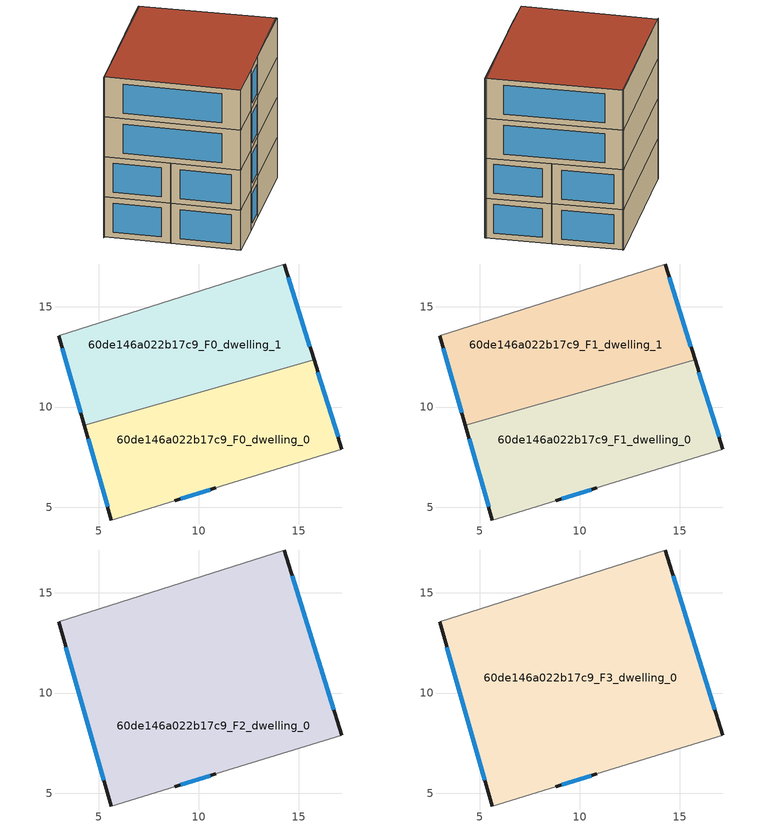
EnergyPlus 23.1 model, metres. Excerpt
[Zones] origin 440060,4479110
60de146a022b17c9_F0_dwelling_0
 floor ground (EU_floor_Construction): 15.76,12.36 17.15,7.89 10.85,5.96 8.81,5.32 5.63,4.36 4.28,9.08 z0
 wall outside (EU_wall_Construction): 17.15,7.89 15.76,12.36 / 8.81,5.32 10.85,5.96 / 4.28,9.08 5.63,4.36 z0:3
 wall adiabatic (EU_wall_Construction): 10.85,5.96 17.15,7.89 / 5.63,4.36 8.81,5.32 z0:3
 wall to 60de146a022b17c9_F0_dwelling_1 (EU_wall_Construction): 15.76,12.36 4.28,9.08 z0:3
 window (EU_Window_Construction): 16.96,8.51 15.95,11.74 / 9.09,5.41 10.57,5.87 / 4.47,8.43 5.44,5.02 z0.42:2.58
60de146a022b17c9_F0_dwelling_1
 floor ground (EU_floor_Construction): 14.26,17.15 15.76,12.36 4.28,9.08 3,13.57 z0
 wall outside (EU_wall_Construction): 3,13.57 4.28,9.08 / 15.76,12.36 14.26,17.15 z0:3
 wall adiabatic (EU_wall_Construction): 14.26,17.15 3,13.57 z0:3
 window (EU_Window_Construction): 3.18,12.95 4.11,9.71 / 15.55,13.02 14.47,16.48 z0.42:2.58
60de146a022b17c9_F1_dwelling_0
 floor to 60de146a022b17c9_F0_dwelling_0 (EU_floor_Construction): 15.76,12.36 17.15,7.89 10.85,5.96 8.81,5.32 5.63,4.36 4.28,9.08 z3
 wall outside (EU_wall_Construction): 17.15,7.89 15.76,12.36 / 8.81,5.32 10.85,5.96 / 4.28,9.08 5.63,4.36 z3:6
 wall adiabatic (EU_wall_Construction): 10.85,5.96 17.15,7.89 / 5.63,4.36 8.81,5.32 z3:6
 wall to 60de146a022b17c9_F1_dwelling_1 (EU_wall_Construction): 15.76,12.36 4.28,9.08 z3:6
 window (EU_Window_Construction): 16.96,8.51 15.95,11.74 / 9.09,5.41 10.57,5.87 / 4.47,8.43 5.44,5.02 z3.42:5.58
60de146a022b17c9_F1_dwelling_1
 floor to 60de146a022b17c9_F0_dwelling_1 (EU_floor_Construction): 14.26,17.15 15.76,12.36 4.28,9.08 3,13.57 z3
 wall outside (EU_wall_Construction): 3,13.57 4.28,9.08 / 15.76,12.36 14.26,17.15 z3:6
 wall adiabatic (EU_wall_Construction): 14.26,17.15 3,13.57 z3:6
 window (EU_Window_Construction): 3.18,12.95 4.11,9.71 / 15.55,13.02 14.47,16.48 z3.42:5.58
60de146a022b17c9_F2_dwelling_0
 floor to 60de146a022b17c9_F1_dwelling_0 (EU_floor_Construction): 15.76,12.35 17.15,7.89 10.85,5.96 8.81,5.32 5.63,4.36 4.28,9.08 z6
 floor to 60de146a022b17c9_F1_dwelling_1 (EU_floor_Construction): 14.26,17.15 15.76,12.35 4.28,9.08 3,13.57 z6
 wall outside (EU_wall_Construction): 17.15,7.89 14.26,17.15 / 8.81,5.32 10.85,5.96 / 3,13.57 5.63,4.36 z6:9
 wall adiabatic (EU_wall_Construction): 14.26,17.15 3,13.57 / 10.85,5.96 17.15,7.89 / 5.63,4.36 8.81,5.32 z6:9
 window (EU_Window_Construction): 16.75,9.17 14.66,15.86 / 9.09,5.41 10.57,5.87 / 3.37,12.29 5.27,5.64 z6.42:8.58
60de146a022b17c9_F3_dwelling_0
 floor to 60de146a022b17c9_F2_dwelling_0 (EU_floor_Construction): 14.26,17.15 17.15,7.89 10.85,5.96 8.81,5.32 5.63,4.36 3,13.57 z9
 wall outside (EU_wall_Construction): 17.15,7.89 14.26,17.15 / 8.81,5.32 10.85,5.96 / 3,13.57 5.63,4.36 z9:12
 wall adiabatic (EU_wall_Construction): 14.26,17.15 3,13.57 / 10.85,5.96 17.15,7.89 / 5.63,4.36 8.81,5.32 z9:12
 window (EU_Window_Construction): 16.75,9.17 14.66,15.86 / 9.09,5.41 10.57,5.87 / 3.37,12.29 5.27,5.64 z9.42:11.58
 roof outside (EU_roof_Construction): 17.15,7.89 14.26,17.15 3,13.57 5.63,4.36 8.81,5.32 10.85,5.96 z12
shading: 10.85,5.96 17.11,8 / 14.31,17.07 2.84,13.52 z0:12
[Building]
EU S2 Campaign: North Axis=0; Terrain=City; Solar Distribution=FullExterior
[Site:Location]
Madrid: Latitude=40.5; Longitude=-3.5; Time Zone=1; Elevation=609
[SizingPeriod:WeatherFileDays]
AnnualSizingPeriod: Begin Month=1; Begin Day of Month=1; End Month=12; End Day of Month=31; Day of Week for Start Day=Monday; Use Weather File Daylight Saving Period=No; Use Weather File Rain and Snow Indicators=No
[MATERIAL]
EU_InternalMass_Material: Roughness=MediumRough; Thickness=0.1; Conductivity=1; Density=1800; Specific Heat=900; Thermal Absorptance=0.9; Solar Absorptance=0.7; Visible Absorptance=0.7
[MATERIAL:NOMASS] Roughness=MediumRough; Thermal Absorptance=0.9; Solar Absorptance=0.7; Visible Absorptance=0.7
Name | Thermal Resistance
EU_wall_NoMass | 1.60022
EU_roof_NoMass | 1.57597
EU_floor_NoMass | 0.470652
[WINDOWMATERIAL:SIMPLEGLAZINGSYSTEM]
EU_Window_SimpleGlazing: UFactor=3.28802; Solar Heat Gain Coefficient=0.85; Visible Transmittance=0.85
[CONSTRUCTION]
EU_wall_Construction: EU_wall_NoMass
EU_roof_Construction: EU_roof_NoMass
EU_floor_Construction: EU_floor_NoMass
EU_InternalMass_Construction: EU_InternalMass_Material
EU_Window_Construction: EU_Window_SimpleGlazing
[ZONE] Type=1; Multiplier=1; Ceiling Height=autocalculate; Floor Area=autocalculate; Part of Total Floor Area=Yes
Name | Volume
60de146a022b17c9_F0_dwelling_0; 60de146a022b17c9_F1_dwelling_0 | 172.497
60de146a022b17c9_F2_dwelling_0; 60de146a022b17c9_F3_dwelling_0 | 344.989
60de146a022b17c9_F0_dwelling_1 | 172.493
60de146a022b17c9_F1_dwelling_1 | 172.494
[INTERNALMASS] Construction=EU_InternalMass_Construction
Name | Zone or ZoneList | Surface Area
60de146a022b17c9_F0_dwelling_0_EU_InternalMass | 60de146a022b17c9_F0_dwelling_0 | 57.499
60de146a022b17c9_F0_dwelling_1_EU_InternalMass | 60de146a022b17c9_F0_dwelling_1 | 57.4979
60de146a022b17c9_F1_dwelling_0_EU_InternalMass | 60de146a022b17c9_F1_dwelling_0 | 57.499
60de146a022b17c9_F1_dwelling_1_EU_InternalMass | 60de146a022b17c9_F1_dwelling_1 | 57.4979
60de146a022b17c9_F2_dwelling_0_EU_InternalMass | 60de146a022b17c9_F2_dwelling_0 | 114.996
60de146a022b17c9_F3_dwelling_0_EU_InternalMass | 60de146a022b17c9_F3_dwelling_0 | 114.996
[OTHEREQUIPMENT] Fuel Type=Electricity; Design Level Calculation Method=Watts/Area; Power per Zone Floor Area=1; Fraction Latent=0; Fraction Radiant=0; Fraction Lost=0; Carbon Dioxide Generation Rate=0; EndUse Subcategory=EU_Step8_InternalGains
Name | Zone or ZoneList or Space or SpaceList | Schedule
EU_Step8_InternalGain_60de146a022b17c9_F0_dwelling_0_f000 | 60de146a022b17c9_F0_dwelling_0 | EU_Step8_GainSchedule_60de146a022b17c9_F0_dwelling_0_f000
EU_Step8_InternalGain_60de146a022b17c9_F0_dwelling_1_f000 | 60de146a022b17c9_F0_dwelling_1 | EU_Step8_GainSchedule_60de146a022b17c9_F0_dwelling_1_f000
EU_Step8_InternalGain_60de146a022b17c9_F1_dwelling_0_f000 | 60de146a022b17c9_F1_dwelling_0 | EU_Step8_GainSchedule_60de146a022b17c9_F1_dwelling_0_f000
EU_Step8_InternalGain_60de146a022b17c9_F1_dwelling_1_f000 | 60de146a022b17c9_F1_dwelling_1 | EU_Step8_GainSchedule_60de146a022b17c9_F1_dwelling_1_f000
EU_Step8_InternalGain_60de146a022b17c9_F2_dwelling_0_f000 | 60de146a022b17c9_F2_dwelling_0 | EU_Step8_GainSchedule_60de146a022b17c9_F2_dwelling_0_f000
EU_Step8_InternalGain_60de146a022b17c9_F3_dwelling_0_f000 | 60de146a022b17c9_F3_dwelling_0 | EU_Step8_GainSchedule_60de146a022b17c9_F3_dwelling_0_f000
[ZONEVENTILATION:DESIGNFLOWRATE] Schedule=EU_AlwaysOn; Design Flow Rate Calculation Method=AirChanges/Hour; Air Changes per Hour=0.480704; Ventilation Type=Natural; Fan Pressure Rise=0; Fan Total Efficiency=1; Constant Term Coefficient=1; Temperature Term Coefficient=0; Velocity Term Coefficient=0; Velocity Squared Term Coefficient=0; Minimum Indoor Temperature=-100; Maximum Indoor Temperature=100; Delta Temperature=-100; Minimum Outdoor Temperature=-100; Maximum Outdoor Temperature=100; Maximum Wind Speed=40
Name | Zone or ZoneList or Space or SpaceList
EU_ConstantAir_60de146a022b17c9_F0_dwelling_0 | 60de146a022b17c9_F0_dwelling_0
EU_ConstantAir_60de146a022b17c9_F0_dwelling_1 | 60de146a022b17c9_F0_dwelling_1
EU_ConstantAir_60de146a022b17c9_F1_dwelling_0 | 60de146a022b17c9_F1_dwelling_0
EU_ConstantAir_60de146a022b17c9_F1_dwelling_1 | 60de146a022b17c9_F1_dwelling_1
EU_ConstantAir_60de146a022b17c9_F2_dwelling_0 | 60de146a022b17c9_F2_dwelling_0
EU_ConstantAir_60de146a022b17c9_F3_dwelling_0 | 60de146a022b17c9_F3_dwelling_0
[HVACTEMPLATE:THERMOSTAT] Constant Heating Setpoint=20; Constant Cooling Setpoint=50
EU_HeatOnly_60de146a022b17c9_F0_dwelling_0; EU_HeatOnly_60de146a022b17c9_F0_dwelling_1; EU_HeatOnly_60de146a022b17c9_F1_dwelling_0; EU_HeatOnly_60de146a022b17c9_F1_dwelling_1; EU_HeatOnly_60de146a022b17c9_F2_dwelling_0; EU_HeatOnly_60de146a022b17c9_F3_dwelling_0
[HVACTEMPLATE:ZONE:IDEALLOADSAIRSYSTEM] System Availability Schedule=EU_AlwaysOn; Maximum Heating Supply Air Temperature=50; Minimum Cooling Supply Air Temperature=13; Maximum Heating Supply Air Humidity Ratio=0.0156; Minimum Cooling Supply Air Humidity Ratio=0.0077; Heating Limit=NoLimit; Cooling Limit=NoLimit; Heating Availability Schedule=EU_AlwaysOn; Cooling Availability Schedule=EU_CoolingOff; Dehumidification Control Type=ConstantSensibleHeatRatio; Cooling Sensible Heat Ratio=0.7; Dehumidification Setpoint=60; Humidification Control Type=None; Humidification Setpoint=30; Outdoor Air Method=None; Outdoor Air Flow Rate per Person=0.00944; Outdoor Air Flow Rate per Zone Floor Area=0; Outdoor Air Flow Rate per Zone=0; Demand Controlled Ventilation Type=None; Outdoor Air Economizer Type=NoEconomizer; Heat Recovery Type=None; Sensible Heat Recovery Effectiveness=0.7; Latent Heat Recovery Effectiveness=0.65
Name | Template Thermostat
60de146a022b17c9_F0_dwelling_0 | EU_HeatOnly_60de146a022b17c9_F0_dwelling_0
60de146a022b17c9_F0_dwelling_1 | EU_HeatOnly_60de146a022b17c9_F0_dwelling_1
60de146a022b17c9_F1_dwelling_0 | EU_HeatOnly_60de146a022b17c9_F1_dwelling_0
60de146a022b17c9_F1_dwelling_1 | EU_HeatOnly_60de146a022b17c9_F1_dwelling_1
60de146a022b17c9_F2_dwelling_0 | EU_HeatOnly_60de146a022b17c9_F2_dwelling_0
60de146a022b17c9_F3_dwelling_0 | EU_HeatOnly_60de146a022b17c9_F3_dwelling_0
[SIZING:ZONE] Zone Cooling Design Supply Air Temperature Input Method=SupplyAirTemperature; Zone Cooling Design Supply Air Temperature=13; Zone Heating Design Supply Air Temperature Input Method=SupplyAirTemperature; Zone Heating Design Supply Air Temperature=50; Zone Cooling Design Supply Air Humidity Ratio=0.008; Zone Heating Design Supply Air Humidity Ratio=0.008; Cooling Design Air Flow Method=DesignDay; Cooling Design Air Flow Rate=0; Cooling Minimum Air Flow per Zone Floor Area=0.000762; Cooling Minimum Air Flow=0; Cooling Minimum Air Flow Fraction=0.2; Heating Design Air Flow Method=DesignDay; Heating Design Air Flow Rate=0; Heating Maximum Air Flow per Zone Floor Area=0.002032; Heating Maximum Air Flow=0.141576; Heating Maximum Air Flow Fraction=0.3; Account for Dedicated Outdoor Air System=No; Dedicated Outdoor Air System Control Strategy=NeutralSupplyAir; Dedicated Outdoor Air Low Setpoint Temperature for Design=autosize; Dedicated Outdoor Air High Setpoint Temperature for Design=autosize; Zone Load Sizing Method=Sensible Load Only No Latent Load; Zone Latent Cooling Design Supply Air Humidity Ratio Input Method=HumidityRatioDifference; Zone Cooling Design Supply Air Humidity Ratio Difference=0.005; Zone Latent Heating Design Supply Air Humidity Ratio Input Method=HumidityRatioDifference; Zone Humidification Design Supply Air Humidity Ratio Difference=0.005
60de146a022b17c9_F0_dwelling_0; 60de146a022b17c9_F0_dwelling_1; 60de146a022b17c9_F1_dwelling_0; 60de146a022b17c9_F1_dwelling_1; 60de146a022b17c9_F2_dwelling_0; 60de146a022b17c9_F3_dwelling_0
[SCHEDULE:CONSTANT]
Name | Hourly Value
EU_AlwaysOn | 1
EU_CoolingOff | 0
[SCHEDULE:FILE] Column Number=1; Rows to Skip at Top=0; Number of Hours of Data=8760; Column Separator=Comma; Interpolate to Timestep=No; Minutes per Item=60; Adjust Schedule for Daylight Savings=Yes
Name | File
EU_Step8_GainSchedule_60de146a022b17c9_F0_dwelling_0_f000 | ../../schedules/60de146a022b17c9/60de146a022b17c9_F0_dwelling_0_f000_gain.csv
EU_Step8_GainSchedule_60de146a022b17c9_F0_dwelling_1_f000 | ../../schedules/60de146a022b17c9/60de146a022b17c9_F0_dwelling_1_f000_gain.csv
EU_Step8_GainSchedule_60de146a022b17c9_F1_dwelling_0_f000 | ../../schedules/60de146a022b17c9/60de146a022b17c9_F1_dwelling_0_f000_gain.csv
EU_Step8_GainSchedule_60de146a022b17c9_F1_dwelling_1_f000 | ../../schedules/60de146a022b17c9/60de146a022b17c9_F1_dwelling_1_f000_gain.csv
EU_Step8_GainSchedule_60de146a022b17c9_F2_dwelling_0_f000 | ../../schedules/60de146a022b17c9/60de146a022b17c9_F2_dwelling_0_f000_gain.csv
EU_Step8_GainSchedule_60de146a022b17c9_F3_dwelling_0_f000 | ../../schedules/60de146a022b17c9/60de146a022b17c9_F3_dwelling_0_f000_gain.csv
